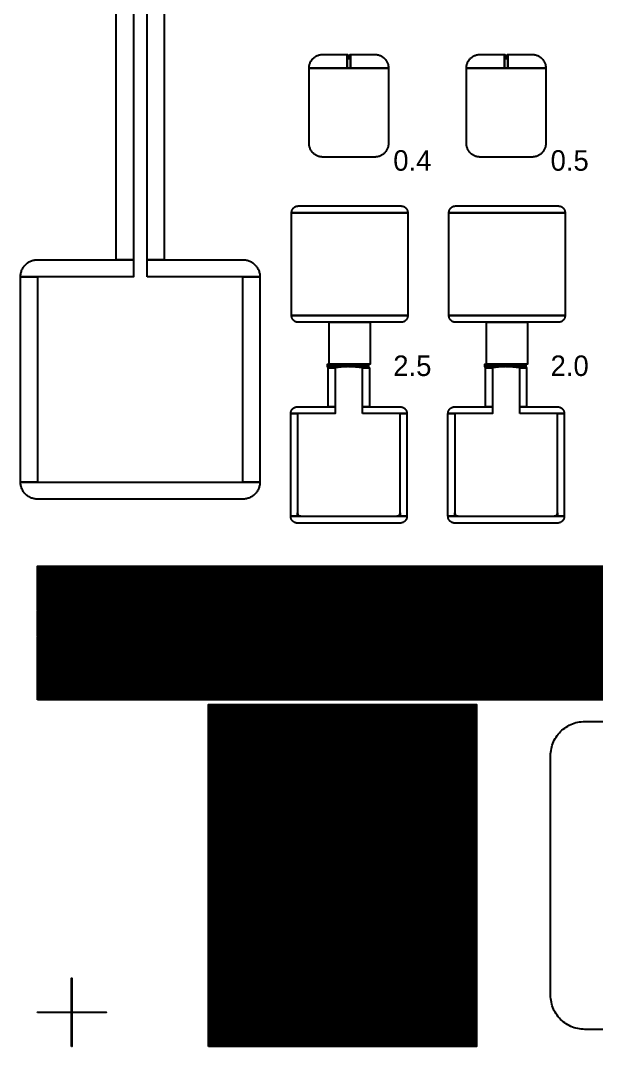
# Model space of a CAD drawing. Extents: x 450 to 6550, y 500 to 6500.
# Drawn here: x 450 to 2134, y 500 to 3499 of the extents above; entities that cross this region are included whole.
import ezdxf

# ---------------------------------------------------------------- set-up
doc = ezdxf.new("R2010")
doc.units = 0
doc.layers.add('BASEMETAL', color=3, linetype='CONTINUOUS')
doc.layers.add('MARKERS', color=7, linetype='CONTINUOUS')

msp = doc.modelspace()

# ---------------------------------------------------------------- linework, layer by layer
at = {"layer": 'BASEMETAL'}
for points in [[(730, 2800), (730, 4200), (780, 4200), (780, 2800)], [(820, 2800), (820, 4200), (870, 4200), (870, 2800)], [(1294, 3360), (1294.055, 3362.093), (1294.219, 3364.181), (1294.492, 3366.257), (1294.874, 3368.316), (1295.363, 3370.353), (1295.958, 3372.361), (1296.657, 3374.335), (1297.458, 3376.269), (1298.36, 3378.16), (1299.359, 3380), (1300.453, 3381.786), (1301.639, 3383.511), (1302.914, 3385.173), (1304.274, 3386.765), (1305.716, 3388.284), (1307.235, 3389.726), (1308.827, 3391.086), (1310.489, 3392.361), (1312.214, 3393.547), (1314, 3394.641), (1315.84, 3395.64), (1317.731, 3396.542), (1319.665, 3397.343), (1321.639, 3398.042), (1323.647, 3398.637), (1325.684, 3399.126), (1327.743, 3399.508), (1329.819, 3399.781), (1331.907, 3399.945), (1334, 3400), (1405, 3400), (1405, 3360)], [(1405, 3395.5), (1405, 3399.5), (1409.8, 3395.5)], [(1405, 3388.5), (1405, 3395.5), (1409.8, 3395.5), (1409.8, 3388.5)], [(1410.2, 3395.5), (1415, 3399.5), (1415, 3395.5)], [(1410.2, 3388.5), (1410.2, 3395.5), (1415, 3395.5), (1415, 3388.5)], [(1415, 3360), (1415, 3400), (1486, 3400), (1488.093, 3399.945), (1490.181, 3399.781), (1492.257, 3399.508), (1494.316, 3399.126), (1496.353, 3398.637), (1498.361, 3398.042), (1500.335, 3397.343), (1502.269, 3396.542), (1504.16, 3395.64), (1506, 3394.641), (1507.786, 3393.547), (1509.511, 3392.361), (1511.173, 3391.086), (1512.765, 3389.726), (1514.284, 3388.284), (1515.726, 3386.765), (1517.086, 3385.173), (1518.361, 3383.511), (1519.547, 3381.786), (1520.641, 3380), (1521.64, 3378.16), (1522.542, 3376.269), (1523.343, 3374.335), (1524.042, 3372.361), (1524.637, 3370.353), (1525.126, 3368.316), (1525.508, 3366.257), (1525.781, 3364.181), (1525.945, 3362.093), (1526, 3360)], [(1754, 3360), (1754.055, 3362.093), (1754.219, 3364.181), (1754.492, 3366.257), (1754.874, 3368.316), (1755.363, 3370.353), (1755.958, 3372.361), (1756.657, 3374.335), (1757.458, 3376.269), (1758.36, 3378.16), (1759.359, 3380), (1760.453, 3381.786), (1761.639, 3383.511), (1762.914, 3385.173), (1764.274, 3386.765), (1765.716, 3388.284), (1767.235, 3389.726), (1768.827, 3391.086), (1770.489, 3392.361), (1772.214, 3393.547), (1774, 3394.641), (1775.84, 3395.64), (1777.731, 3396.542), (1779.665, 3397.343), (1781.639, 3398.042), (1783.647, 3398.637), (1785.684, 3399.126), (1787.743, 3399.508), (1789.819, 3399.781), (1791.907, 3399.945), (1794, 3400), (1865, 3400), (1865, 3360)], [(1865, 3395.5), (1865, 3399.5), (1869.75, 3395.5)], [(1865, 3388.5), (1865, 3395.5), (1869.75, 3395.5), (1869.75, 3388.5)], [(1870.25, 3395.5), (1875, 3399.5), (1875, 3395.5)], [(1870.25, 3388.5), (1870.25, 3395.5), (1875, 3395.5), (1875, 3388.5)], [(1875, 3360), (1875, 3400), (1946, 3400), (1948.093, 3399.945), (1950.181, 3399.781), (1952.257, 3399.508), (1954.316, 3399.126), (1956.353, 3398.637), (1958.361, 3398.042), (1960.335, 3397.343), (1962.269, 3396.542), (1964.16, 3395.64), (1966, 3394.641), (1967.786, 3393.547), (1969.511, 3392.361), (1971.173, 3391.086), (1972.765, 3389.726), (1974.284, 3388.284), (1975.726, 3386.765), (1977.086, 3385.173), (1978.361, 3383.511), (1979.547, 3381.786), (1980.641, 3380), (1981.64, 3378.16), (1982.542, 3376.269), (1983.343, 3374.335), (1984.042, 3372.361), (1984.637, 3370.353), (1985.126, 3368.316), (1985.508, 3366.257), (1985.781, 3364.181), (1985.945, 3362.093), (1986, 3360)], [(1334, 3100), (1331.907, 3100.055), (1329.819, 3100.219), (1327.743, 3100.492), (1325.684, 3100.874), (1323.647, 3101.363), (1321.639, 3101.958), (1319.665, 3102.657), (1317.731, 3103.458), (1315.84, 3104.36), (1314, 3105.359), (1312.214, 3106.453), (1310.489, 3107.639), (1308.827, 3108.914), (1307.235, 3110.274), (1305.716, 3111.716), (1304.274, 3113.235), (1302.914, 3114.827), (1301.639, 3116.489), (1300.453, 3118.214), (1299.359, 3120), (1298.36, 3121.84), (1297.458, 3123.731), (1296.657, 3125.665), (1295.958, 3127.639), (1295.363, 3129.647), (1294.874, 3131.684), (1294.492, 3133.743), (1294.219, 3135.819), (1294.055, 3137.907), (1294, 3140), (1294, 3360), (1526, 3360), (1526, 3140), (1525.945, 3137.907), (1525.781, 3135.819), (1525.508, 3133.743), (1525.126, 3131.684), (1524.637, 3129.647), (1524.042, 3127.639), (1523.343, 3125.665), (1522.542, 3123.731), (1521.64, 3121.84), (1520.641, 3120), (1519.547, 3118.214), (1518.361, 3116.489), (1517.086, 3114.827), (1515.726, 3113.235), (1514.284, 3111.716), (1512.765, 3110.274), (1511.173, 3108.914), (1509.511, 3107.639), (1507.786, 3106.453), (1506, 3105.359), (1504.16, 3104.36), (1502.269, 3103.458), (1500.335, 3102.657), (1498.361, 3101.958), (1496.353, 3101.363), (1494.316, 3100.874), (1492.257, 3100.492), (1490.181, 3100.219), (1488.093, 3100.055), (1486, 3100)], [(1405, 3360), (1405, 3388.5), (1415, 3388.5), (1415, 3360)], [(1794, 3100), (1791.907, 3100.055), (1789.819, 3100.219), (1787.743, 3100.492), (1785.684, 3100.874), (1783.647, 3101.363), (1781.639, 3101.958), (1779.665, 3102.657), (1777.731, 3103.458), (1775.84, 3104.36), (1774, 3105.359), (1772.214, 3106.453), (1770.489, 3107.639), (1768.827, 3108.914), (1767.235, 3110.274), (1765.716, 3111.716), (1764.274, 3113.235), (1762.914, 3114.827), (1761.639, 3116.489), (1760.453, 3118.214), (1759.359, 3120), (1758.36, 3121.84), (1757.458, 3123.731), (1756.657, 3125.665), (1755.958, 3127.639), (1755.363, 3129.647), (1754.874, 3131.684), (1754.492, 3133.743), (1754.219, 3135.819), (1754.055, 3137.907), (1754, 3140), (1754, 3360), (1986, 3360), (1986, 3140), (1985.945, 3137.907), (1985.781, 3135.819), (1985.508, 3133.743), (1985.126, 3131.684), (1984.637, 3129.647), (1984.042, 3127.639), (1983.343, 3125.665), (1982.542, 3123.731), (1981.64, 3121.84), (1980.641, 3120), (1979.547, 3118.214), (1978.361, 3116.489), (1977.086, 3114.827), (1975.726, 3113.235), (1974.284, 3111.716), (1972.765, 3110.274), (1971.173, 3108.914), (1969.511, 3107.639), (1967.786, 3106.453), (1966, 3105.359), (1964.16, 3104.36), (1962.269, 3103.458), (1960.335, 3102.657), (1958.361, 3101.958), (1956.353, 3101.363), (1954.316, 3100.874), (1952.257, 3100.492), (1950.181, 3100.219), (1948.093, 3100.055), (1946, 3100)], [(1865, 3360), (1865, 3388.5), (1875, 3388.5), (1875, 3360)], [(1242.5, 2937), (1242.527, 2938.047), (1242.61, 2939.091), (1242.746, 2940.129), (1242.937, 2941.158), (1243.181, 2942.176), (1243.479, 2943.18), (1243.828, 2944.167), (1244.229, 2945.135), (1244.68, 2946.08), (1245.179, 2947), (1245.727, 2947.893), (1246.32, 2948.756), (1246.957, 2949.586), (1247.637, 2950.383), (1248.358, 2951.142), (1249.117, 2951.863), (1249.914, 2952.543), (1250.744, 2953.18), (1251.607, 2953.773), (1252.5, 2954.321), (1253.42, 2954.82), (1254.365, 2955.271), (1255.333, 2955.672), (1256.32, 2956.021), (1257.324, 2956.319), (1258.342, 2956.563), (1259.371, 2956.754), (1260.409, 2956.89), (1261.453, 2956.973), (1262.5, 2957), (1562.5, 2957), (1563.547, 2956.973), (1564.591, 2956.89), (1565.629, 2956.754), (1566.658, 2956.563), (1567.676, 2956.319), (1568.68, 2956.021), (1569.667, 2955.672), (1570.635, 2955.271), (1571.58, 2954.82), (1572.5, 2954.321), (1573.393, 2953.773), (1574.256, 2953.18), (1575.086, 2952.543), (1575.883, 2951.863), (1576.642, 2951.142), (1577.363, 2950.383), (1578.043, 2949.586), (1578.68, 2948.756), (1579.273, 2947.893), (1579.821, 2947), (1580.32, 2946.08), (1580.771, 2945.135), (1581.172, 2944.167), (1581.521, 2943.18), (1581.819, 2942.176), (1582.063, 2941.158), (1582.254, 2940.129), (1582.39, 2939.091), (1582.473, 2938.047), (1582.5, 2937)], [(1702.5, 2937), (1702.527, 2938.047), (1702.61, 2939.091), (1702.746, 2940.129), (1702.937, 2941.158), (1703.181, 2942.176), (1703.479, 2943.18), (1703.828, 2944.167), (1704.229, 2945.135), (1704.68, 2946.08), (1705.179, 2947), (1705.727, 2947.893), (1706.32, 2948.756), (1706.957, 2949.586), (1707.637, 2950.383), (1708.358, 2951.142), (1709.117, 2951.863), (1709.914, 2952.543), (1710.744, 2953.18), (1711.607, 2953.773), (1712.5, 2954.321), (1713.42, 2954.82), (1714.365, 2955.271), (1715.333, 2955.672), (1716.32, 2956.021), (1717.324, 2956.319), (1718.342, 2956.563), (1719.371, 2956.754), (1720.409, 2956.89), (1721.453, 2956.973), (1722.5, 2957), (2022.5, 2957), (2023.547, 2956.973), (2024.591, 2956.89), (2025.629, 2956.754), (2026.658, 2956.563), (2027.676, 2956.319), (2028.68, 2956.021), (2029.667, 2955.672), (2030.635, 2955.271), (2031.58, 2954.82), (2032.5, 2954.321), (2033.393, 2953.773), (2034.256, 2953.18), (2035.086, 2952.543), (2035.883, 2951.863), (2036.642, 2951.142), (2037.363, 2950.383), (2038.043, 2949.586), (2038.68, 2948.756), (2039.273, 2947.893), (2039.821, 2947), (2040.32, 2946.08), (2040.771, 2945.135), (2041.172, 2944.167), (2041.521, 2943.18), (2041.819, 2942.176), (2042.063, 2941.158), (2042.254, 2940.129), (2042.39, 2939.091), (2042.473, 2938.047), (2042.5, 2937)], [(1242.5, 2637), (1242.5, 2937), (1582.5, 2937), (1582.5, 2637)], [(1702.5, 2637), (1702.5, 2937), (2042.5, 2937), (2042.5, 2637)], [(450, 2750), (450.069, 2752.617), (450.274, 2755.226), (450.616, 2757.822), (451.093, 2760.396), (451.704, 2762.941), (452.447, 2765.451), (453.321, 2767.918), (454.323, 2770.337), (455.45, 2772.7), (456.699, 2775), (458.066, 2777.232), (459.549, 2779.389), (461.143, 2781.466), (462.843, 2783.457), (464.645, 2785.355), (466.543, 2787.157), (468.534, 2788.857), (470.611, 2790.451), (472.768, 2791.934), (475, 2793.301), (477.3, 2794.55), (479.663, 2795.677), (482.082, 2796.679), (484.549, 2797.553), (487.059, 2798.296), (489.604, 2798.907), (492.178, 2799.384), (494.774, 2799.726), (497.383, 2799.931), (500, 2800), (780, 2800), (780, 2750)], [(820, 2750), (820, 2800), (1100, 2800), (1102.617, 2799.931), (1105.226, 2799.726), (1107.822, 2799.384), (1110.396, 2798.907), (1112.941, 2798.296), (1115.451, 2797.553), (1117.918, 2796.679), (1120.337, 2795.677), (1122.7, 2794.55), (1125, 2793.301), (1127.232, 2791.934), (1129.389, 2790.451), (1131.466, 2788.857), (1133.457, 2787.157), (1135.355, 2785.355), (1137.157, 2783.457), (1138.857, 2781.466), (1140.451, 2779.389), (1141.934, 2777.232), (1143.301, 2775), (1144.55, 2772.7), (1145.677, 2770.337), (1146.679, 2767.918), (1147.553, 2765.451), (1148.296, 2762.941), (1148.907, 2760.396), (1149.384, 2757.822), (1149.726, 2755.226), (1149.931, 2752.617), (1150, 2750)], [(450, 2150), (450, 2750), (500, 2750), (500, 2150)], [(1100, 2150), (1100, 2750), (1150, 2750), (1150, 2150)], [(1262.5, 2617), (1261.453, 2617.027), (1260.409, 2617.11), (1259.371, 2617.246), (1258.342, 2617.437), (1257.324, 2617.681), (1256.32, 2617.979), (1255.333, 2618.328), (1254.365, 2618.729), (1253.42, 2619.18), (1252.5, 2619.679), (1251.607, 2620.227), (1250.744, 2620.82), (1249.914, 2621.457), (1249.117, 2622.137), (1248.358, 2622.858), (1247.637, 2623.617), (1246.957, 2624.414), (1246.32, 2625.244), (1245.727, 2626.107), (1245.179, 2627), (1244.68, 2627.92), (1244.229, 2628.865), (1243.828, 2629.833), (1243.479, 2630.82), (1243.181, 2631.824), (1242.937, 2632.842), (1242.746, 2633.871), (1242.61, 2634.909), (1242.527, 2635.953), (1242.5, 2637), (1582.5, 2637), (1582.473, 2635.953), (1582.39, 2634.909), (1582.254, 2633.871), (1582.063, 2632.842), (1581.819, 2631.824), (1581.521, 2630.82), (1581.172, 2629.833), (1580.771, 2628.865), (1580.32, 2627.92), (1579.821, 2627), (1579.273, 2626.107), (1578.68, 2625.244), (1578.043, 2624.414), (1577.363, 2623.617), (1576.642, 2622.858), (1575.883, 2622.137), (1575.086, 2621.457), (1574.256, 2620.82), (1573.393, 2620.227), (1572.5, 2619.679), (1571.58, 2619.18), (1570.635, 2618.729), (1569.667, 2618.328), (1568.68, 2617.979), (1567.676, 2617.681), (1566.658, 2617.437), (1565.629, 2617.246), (1564.591, 2617.11), (1563.547, 2617.027), (1562.5, 2617)], [(1352.5, 2495), (1352.5, 2617), (1472.5, 2617), (1472.5, 2495)], [(1722.5, 2617), (1721.453, 2617.027), (1720.409, 2617.11), (1719.371, 2617.246), (1718.342, 2617.437), (1717.324, 2617.681), (1716.32, 2617.979), (1715.333, 2618.328), (1714.365, 2618.729), (1713.42, 2619.18), (1712.5, 2619.679), (1711.607, 2620.227), (1710.744, 2620.82), (1709.914, 2621.457), (1709.117, 2622.137), (1708.358, 2622.858), (1707.637, 2623.617), (1706.957, 2624.414), (1706.32, 2625.244), (1705.727, 2626.107), (1705.179, 2627), (1704.68, 2627.92), (1704.229, 2628.865), (1703.828, 2629.833), (1703.479, 2630.82), (1703.181, 2631.824), (1702.937, 2632.842), (1702.746, 2633.871), (1702.61, 2634.909), (1702.527, 2635.953), (1702.5, 2637), (2042.5, 2637), (2042.473, 2635.953), (2042.39, 2634.909), (2042.254, 2633.871), (2042.063, 2632.842), (2041.819, 2631.824), (2041.521, 2630.82), (2041.172, 2629.833), (2040.771, 2628.865), (2040.32, 2627.92), (2039.821, 2627), (2039.273, 2626.107), (2038.68, 2625.244), (2038.043, 2624.414), (2037.363, 2623.617), (2036.642, 2622.858), (2035.883, 2622.137), (2035.086, 2621.457), (2034.256, 2620.82), (2033.393, 2620.227), (2032.5, 2619.679), (2031.58, 2619.18), (2030.635, 2618.729), (2029.667, 2618.328), (2028.68, 2617.979), (2027.676, 2617.681), (2026.658, 2617.437), (2025.629, 2617.246), (2024.591, 2617.11), (2023.547, 2617.027), (2022.5, 2617)], [(1812.5, 2495), (1812.5, 2617), (1932.5, 2617), (1932.5, 2495)], [(1347.5, 2488), (1347.5, 2495), (1406.25, 2495), (1406.25, 2488)], [(1408.75, 2488), (1408.75, 2495), (1467.5, 2495), (1467.5, 2488)], [(1807.5, 2488), (1807.5, 2495), (1866.5, 2495), (1866.5, 2488)], [(1868.5, 2488), (1868.5, 2495), (1927.5, 2495), (1927.5, 2488)], [(1350, 2484), (1347.5, 2488), (1406.25, 2488), (1370, 2484)], [(1350, 2370), (1350, 2484), (1370, 2484), (1370, 2370)], [(1450, 2484), (1408.75, 2488), (1467.5, 2488), (1470, 2484)], [(1450, 2370), (1450, 2484), (1470, 2484), (1470, 2370)], [(1810, 2484), (1807.5, 2488), (1866.5, 2488), (1830, 2484)], [(1810, 2370), (1810, 2484), (1830, 2484), (1830, 2370)], [(1910, 2484), (1868.5, 2488), (1927.5, 2488), (1930, 2484)], [(1910, 2370), (1910, 2484), (1930, 2484), (1930, 2370)], [(1240, 2350), (1240.027, 2351.047), (1240.11, 2352.091), (1240.246, 2353.129), (1240.437, 2354.158), (1240.681, 2355.176), (1240.979, 2356.18), (1241.328, 2357.167), (1241.729, 2358.135), (1242.18, 2359.08), (1242.679, 2360), (1243.227, 2360.893), (1243.82, 2361.756), (1244.457, 2362.586), (1245.137, 2363.383), (1245.858, 2364.142), (1246.617, 2364.863), (1247.414, 2365.543), (1248.244, 2366.18), (1249.107, 2366.773), (1250, 2367.321), (1250.92, 2367.82), (1251.865, 2368.271), (1252.833, 2368.672), (1253.82, 2369.021), (1254.824, 2369.319), (1255.842, 2369.563), (1256.871, 2369.754), (1257.909, 2369.89), (1258.953, 2369.973), (1260, 2370), (1370, 2370), (1370, 2350)], [(1450, 2350), (1450, 2370), (1560, 2370), (1561.047, 2369.973), (1562.091, 2369.89), (1563.129, 2369.754), (1564.158, 2369.563), (1565.176, 2369.319), (1566.18, 2369.021), (1567.167, 2368.672), (1568.135, 2368.271), (1569.08, 2367.82), (1570, 2367.321), (1570.893, 2366.773), (1571.756, 2366.18), (1572.586, 2365.543), (1573.383, 2364.863), (1574.142, 2364.142), (1574.863, 2363.383), (1575.543, 2362.586), (1576.18, 2361.756), (1576.773, 2360.893), (1577.321, 2360), (1577.82, 2359.08), (1578.271, 2358.135), (1578.672, 2357.167), (1579.021, 2356.18), (1579.319, 2355.176), (1579.563, 2354.158), (1579.754, 2353.129), (1579.89, 2352.091), (1579.973, 2351.047), (1580, 2350)], [(1700, 2350), (1700.027, 2351.047), (1700.11, 2352.091), (1700.246, 2353.129), (1700.437, 2354.158), (1700.681, 2355.176), (1700.979, 2356.18), (1701.328, 2357.167), (1701.729, 2358.135), (1702.18, 2359.08), (1702.679, 2360), (1703.227, 2360.893), (1703.82, 2361.756), (1704.457, 2362.586), (1705.137, 2363.383), (1705.858, 2364.142), (1706.617, 2364.863), (1707.414, 2365.543), (1708.244, 2366.18), (1709.107, 2366.773), (1710, 2367.321), (1710.92, 2367.82), (1711.865, 2368.271), (1712.833, 2368.672), (1713.82, 2369.021), (1714.824, 2369.319), (1715.842, 2369.563), (1716.871, 2369.754), (1717.909, 2369.89), (1718.953, 2369.973), (1720, 2370), (1830, 2370), (1830, 2350)], [(1910, 2350), (1910, 2370), (2020, 2370), (2021.047, 2369.973), (2022.091, 2369.89), (2023.129, 2369.754), (2024.158, 2369.563), (2025.176, 2369.319), (2026.18, 2369.021), (2027.167, 2368.672), (2028.135, 2368.271), (2029.08, 2367.82), (2030, 2367.321), (2030.893, 2366.773), (2031.756, 2366.18), (2032.586, 2365.543), (2033.383, 2364.863), (2034.142, 2364.142), (2034.863, 2363.383), (2035.543, 2362.586), (2036.18, 2361.756), (2036.773, 2360.893), (2037.321, 2360), (2037.82, 2359.08), (2038.271, 2358.135), (2038.672, 2357.167), (2039.021, 2356.18), (2039.319, 2355.176), (2039.563, 2354.158), (2039.754, 2353.129), (2039.89, 2352.091), (2039.973, 2351.047), (2040, 2350)], [(1240, 2050), (1240, 2350), (1260, 2350), (1260, 2050)], [(1560, 2050), (1560, 2350), (1580, 2350), (1580, 2050)], [(1700, 2050), (1700, 2350), (1720, 2350), (1720, 2050)], [(2020, 2050), (2020, 2350), (2040, 2350), (2040, 2050)], [(500, 2100), (497.383, 2100.069), (494.774, 2100.274), (492.178, 2100.616), (489.604, 2101.093), (487.059, 2101.704), (484.549, 2102.447), (482.082, 2103.321), (479.663, 2104.323), (477.3, 2105.45), (475, 2106.699), (472.768, 2108.066), (470.611, 2109.549), (468.534, 2111.143), (466.543, 2112.843), (464.645, 2114.645), (462.843, 2116.543), (461.143, 2118.534), (459.549, 2120.611), (458.066, 2122.768), (456.699, 2125), (455.45, 2127.3), (454.323, 2129.663), (453.321, 2132.082), (452.447, 2134.549), (451.704, 2137.059), (451.093, 2139.604), (450.616, 2142.178), (450.274, 2144.774), (450.069, 2147.383), (450, 2150), (1150, 2150), (1149.931, 2147.383), (1149.726, 2144.774), (1149.384, 2142.178), (1148.907, 2139.604), (1148.296, 2137.059), (1147.553, 2134.549), (1146.679, 2132.082), (1145.677, 2129.663), (1144.55, 2127.3), (1143.301, 2125), (1141.934, 2122.768), (1140.451, 2120.611), (1138.857, 2118.534), (1137.157, 2116.543), (1135.355, 2114.645), (1133.457, 2112.843), (1131.466, 2111.143), (1129.389, 2109.549), (1127.232, 2108.066), (1125, 2106.699), (1122.7, 2105.45), (1120.337, 2104.323), (1117.918, 2103.321), (1115.451, 2102.447), (1112.941, 2101.704), (1110.396, 2101.093), (1107.822, 2100.616), (1105.226, 2100.274), (1102.617, 2100.069), (1100, 2100)], [(1260, 2030), (1258.953, 2030.027), (1257.909, 2030.11), (1256.871, 2030.246), (1255.842, 2030.437), (1254.824, 2030.681), (1253.82, 2030.979), (1252.833, 2031.328), (1251.865, 2031.729), (1250.92, 2032.18), (1250, 2032.679), (1249.107, 2033.227), (1248.244, 2033.82), (1247.414, 2034.457), (1246.617, 2035.137), (1245.858, 2035.858), (1245.137, 2036.617), (1244.457, 2037.414), (1243.82, 2038.244), (1243.227, 2039.107), (1242.679, 2040), (1242.18, 2040.92), (1241.729, 2041.865), (1241.328, 2042.833), (1240.979, 2043.82), (1240.681, 2044.824), (1240.437, 2045.842), (1240.246, 2046.871), (1240.11, 2047.909), (1240.027, 2048.953), (1240, 2050), (1580, 2050), (1579.973, 2048.953), (1579.89, 2047.909), (1579.754, 2046.871), (1579.563, 2045.842), (1579.319, 2044.824), (1579.021, 2043.82), (1578.672, 2042.833), (1578.271, 2041.865), (1577.82, 2040.92), (1577.321, 2040), (1576.773, 2039.107), (1576.18, 2038.244), (1575.543, 2037.414), (1574.863, 2036.617), (1574.142, 2035.858), (1573.383, 2035.137), (1572.586, 2034.457), (1571.756, 2033.82), (1570.893, 2033.227), (1570, 2032.679), (1569.08, 2032.18), (1568.135, 2031.729), (1567.167, 2031.328), (1566.18, 2030.979), (1565.176, 2030.681), (1564.158, 2030.437), (1563.129, 2030.246), (1562.091, 2030.11), (1561.047, 2030.027), (1560, 2030)], [(1260, 2050), (1260, 2060), (1260.055, 2058.955), (1260.219, 2057.921), (1260.489, 2056.91), (1260.865, 2055.933), (1261.34, 2055), (1261.91, 2054.122), (1262.569, 2053.309), (1263.309, 2052.569), (1264.122, 2051.91), (1265, 2051.34), (1265.933, 2050.865), (1266.91, 2050.489), (1267.921, 2050.219), (1268.955, 2050.055), (1270, 2050)], [(1550, 2050), (1551.045, 2050.055), (1552.079, 2050.219), (1553.09, 2050.489), (1554.067, 2050.865), (1555, 2051.34), (1555.878, 2051.91), (1556.691, 2052.569), (1557.431, 2053.309), (1558.09, 2054.122), (1558.66, 2055), (1559.135, 2055.933), (1559.511, 2056.91), (1559.781, 2057.921), (1559.945, 2058.955), (1560, 2060), (1560, 2050)], [(1720, 2030), (1718.953, 2030.027), (1717.909, 2030.11), (1716.871, 2030.246), (1715.842, 2030.437), (1714.824, 2030.681), (1713.82, 2030.979), (1712.833, 2031.328), (1711.865, 2031.729), (1710.92, 2032.18), (1710, 2032.679), (1709.107, 2033.227), (1708.244, 2033.82), (1707.414, 2034.457), (1706.617, 2035.137), (1705.858, 2035.858), (1705.137, 2036.617), (1704.457, 2037.414), (1703.82, 2038.244), (1703.227, 2039.107), (1702.679, 2040), (1702.18, 2040.92), (1701.729, 2041.865), (1701.328, 2042.833), (1700.979, 2043.82), (1700.681, 2044.824), (1700.437, 2045.842), (1700.246, 2046.871), (1700.11, 2047.909), (1700.027, 2048.953), (1700, 2050), (2040, 2050), (2039.973, 2048.953), (2039.89, 2047.909), (2039.754, 2046.871), (2039.563, 2045.842), (2039.319, 2044.824), (2039.021, 2043.82), (2038.672, 2042.833), (2038.271, 2041.865), (2037.82, 2040.92), (2037.321, 2040), (2036.773, 2039.107), (2036.18, 2038.244), (2035.543, 2037.414), (2034.863, 2036.617), (2034.142, 2035.858), (2033.383, 2035.137), (2032.586, 2034.457), (2031.756, 2033.82), (2030.893, 2033.227), (2030, 2032.679), (2029.08, 2032.18), (2028.135, 2031.729), (2027.167, 2031.328), (2026.18, 2030.979), (2025.176, 2030.681), (2024.158, 2030.437), (2023.129, 2030.246), (2022.091, 2030.11), (2021.047, 2030.027), (2020, 2030)], [(1720, 2050), (1720, 2060), (1720.055, 2058.955), (1720.219, 2057.921), (1720.489, 2056.91), (1720.865, 2055.933), (1721.34, 2055), (1721.91, 2054.122), (1722.569, 2053.309), (1723.309, 2052.569), (1724.122, 2051.91), (1725, 2051.34), (1725.933, 2050.865), (1726.91, 2050.489), (1727.921, 2050.219), (1728.955, 2050.055), (1730, 2050)], [(2010, 2050), (2011.045, 2050.055), (2012.079, 2050.219), (2013.09, 2050.489), (2014.067, 2050.865), (2015, 2051.34), (2015.878, 2051.91), (2016.691, 2052.569), (2017.431, 2053.309), (2018.09, 2054.122), (2018.66, 2055), (2019.135, 2055.933), (2019.511, 2056.91), (2019.781, 2057.921), (2019.945, 2058.955), (2020, 2060), (2020, 2050)], [(500, 1900), (500, 1904.3), (6500, 1904.3), (6500, 1900)], [(500, 1897), (500, 1899), (6500, 1899), (6500, 1897)], [(500, 1894), (500, 1896.4), (6500, 1896.4), (6500, 1894)], [(500, 1891), (500, 1893), (6500, 1893), (6500, 1891)], [(500, 1886), (500, 1890.3), (6500, 1890.3), (6500, 1886)], [(500, 1883), (500, 1885), (6500, 1885), (6500, 1883)], [(500, 1880), (500, 1882.4), (6500, 1882.4), (6500, 1880)], [(500, 1877), (500, 1879), (6500, 1879), (6500, 1877)], [(500, 1872), (500, 1876.3), (6500, 1876.3), (6500, 1872)], [(500, 1869), (500, 1871), (6500, 1871), (6500, 1869)], [(500, 1866), (500, 1868.4), (6500, 1868.4), (6500, 1866)], [(500, 1863), (500, 1865), (6500, 1865), (6500, 1863)], [(500, 1858), (500, 1862.3), (6500, 1862.3), (6500, 1858)], [(500, 1855), (500, 1857), (6500, 1857), (6500, 1855)], [(500, 1852), (500, 1854.4), (6500, 1854.4), (6500, 1852)], [(500, 1849), (500, 1851), (6500, 1851), (6500, 1849)], [(500, 1844), (500, 1848.3), (6500, 1848.3), (6500, 1844)], [(500, 1841), (500, 1843), (6500, 1843), (6500, 1841)], [(500, 1838), (500, 1840.4), (6500, 1840.4), (6500, 1838)], [(500, 1835), (500, 1837), (6500, 1837), (6500, 1835)], [(500, 1830), (500, 1834.3), (6500, 1834.3), (6500, 1830)], [(500, 1827), (500, 1829), (6500, 1829), (6500, 1827)], [(500, 1824), (500, 1826.4), (6500, 1826.4), (6500, 1824)], [(500, 1821), (500, 1823), (6500, 1823), (6500, 1821)], [(500, 1816), (500, 1820.3), (6500, 1820.3), (6500, 1816)], [(500, 1813), (500, 1815), (6500, 1815), (6500, 1813)], [(500, 1810), (500, 1812.4), (6500, 1812.4), (6500, 1810)], [(500, 1807), (500, 1809), (6500, 1809), (6500, 1807)], [(500, 1802), (500, 1806.3), (6500, 1806.3), (6500, 1802)], [(500, 1799), (500, 1801), (6500, 1801), (6500, 1799)], [(500, 1796), (500, 1798.4), (6500, 1798.4), (6500, 1796)], [(500, 1793), (500, 1795), (6500, 1795), (6500, 1793)], [(500, 1788), (500, 1792.3), (6500, 1792.3), (6500, 1788)], [(500, 1785), (500, 1787), (6500, 1787), (6500, 1785)], [(500, 1782), (500, 1784.4), (6500, 1784.4), (6500, 1782)], [(500, 1779), (500, 1781), (6500, 1781), (6500, 1779)], [(500, 1774), (500, 1778.3), (6500, 1778.3), (6500, 1774)], [(500, 1771), (500, 1773), (6500, 1773), (6500, 1771)], [(500, 1768), (500, 1770.4), (6500, 1770.4), (6500, 1768)], [(500, 1765), (500, 1767), (6500, 1767), (6500, 1765)], [(500, 1760), (500, 1764.3), (6500, 1764.3), (6500, 1760)], [(500, 1757), (500, 1759), (6500, 1759), (6500, 1757)], [(500, 1754), (500, 1756.4), (6500, 1756.4), (6500, 1754)], [(500, 1751), (500, 1753), (6500, 1753), (6500, 1751)], [(500, 1746), (500, 1750.3), (6500, 1750.3), (6500, 1746)], [(500, 1743), (500, 1745), (6500, 1745), (6500, 1743)], [(500, 1740), (500, 1742.4), (6500, 1742.4), (6500, 1740)], [(500, 1737), (500, 1739), (6500, 1739), (6500, 1737)], [(500, 1732), (500, 1736.3), (6500, 1736.3), (6500, 1732)], [(500, 1729), (500, 1731), (6500, 1731), (6500, 1729)], [(500, 1726), (500, 1728.4), (6500, 1728.4), (6500, 1726)], [(500, 1723), (500, 1725), (6500, 1725), (6500, 1723)], [(500, 1718), (500, 1722.3), (6500, 1722.3), (6500, 1718)], [(500, 1715), (500, 1717), (6500, 1717), (6500, 1715)], [(500, 1712), (500, 1714.4), (6500, 1714.4), (6500, 1712)], [(500, 1709), (500, 1711), (6500, 1711), (6500, 1709)], [(500, 1704), (500, 1708.3), (6500, 1708.3), (6500, 1704)], [(500, 1701), (500, 1703), (6500, 1703), (6500, 1701)], [(500, 1698), (500, 1700.4), (6500, 1700.4), (6500, 1698)], [(500, 1695), (500, 1697), (6500, 1697), (6500, 1695)], [(500, 1690), (500, 1694.3), (6500, 1694.3), (6500, 1690)], [(500, 1687), (500, 1689), (6500, 1689), (6500, 1687)], [(500, 1684), (500, 1686.4), (6500, 1686.4), (6500, 1684)], [(500, 1681), (500, 1683), (6500, 1683), (6500, 1681)], [(500, 1676), (500, 1680.3), (6500, 1680.3), (6500, 1676)], [(500, 1673), (500, 1675), (6500, 1675), (6500, 1673)], [(500, 1670), (500, 1672.4), (6500, 1672.4), (6500, 1670)], [(500, 1667), (500, 1669), (6500, 1669), (6500, 1667)], [(500, 1662), (500, 1666.3), (6500, 1666.3), (6500, 1662)], [(500, 1659), (500, 1661), (6500, 1661), (6500, 1659)], [(500, 1656), (500, 1658.4), (6500, 1658.4), (6500, 1656)], [(500, 1653), (500, 1655), (6500, 1655), (6500, 1653)], [(500, 1648), (500, 1652.3), (6500, 1652.3), (6500, 1648)], [(500, 1645), (500, 1647), (6500, 1647), (6500, 1645)], [(500, 1642), (500, 1644.4), (6500, 1644.4), (6500, 1642)], [(500, 1639), (500, 1641), (6500, 1641), (6500, 1639)], [(500, 1634), (500, 1638.3), (6500, 1638.3), (6500, 1634)], [(500, 1631), (500, 1633), (6500, 1633), (6500, 1631)], [(500, 1628), (500, 1630.4), (6500, 1630.4), (6500, 1628)], [(500, 1625), (500, 1627), (6500, 1627), (6500, 1625)], [(500, 1620), (500, 1624.3), (6500, 1624.3), (6500, 1620)], [(500, 1617), (500, 1619), (6500, 1619), (6500, 1617)], [(500, 1614), (500, 1616.4), (6500, 1616.4), (6500, 1614)], [(500, 1611), (500, 1613), (6500, 1613), (6500, 1611)], [(500, 1606), (500, 1610.3), (6500, 1610.3), (6500, 1606)], [(500, 1603), (500, 1605), (6500, 1605), (6500, 1603)], [(500, 1600), (500, 1602.4), (6500, 1602.4), (6500, 1600)], [(500, 1597), (500, 1599), (6500, 1599), (6500, 1597)], [(500, 1592), (500, 1596.3), (6500, 1596.3), (6500, 1592)], [(500, 1589), (500, 1591), (6500, 1591), (6500, 1589)], [(500, 1586), (500, 1588.4), (6500, 1588.4), (6500, 1586)], [(500, 1583), (500, 1585), (6500, 1585), (6500, 1583)], [(500, 1578), (500, 1582.3), (6500, 1582.3), (6500, 1578)], [(500, 1575), (500, 1577), (6500, 1577), (6500, 1575)], [(500, 1572), (500, 1574.4), (6500, 1574.4), (6500, 1572)], [(500, 1569), (500, 1571), (6500, 1571), (6500, 1569)], [(500, 1564), (500, 1568.3), (6500, 1568.3), (6500, 1564)], [(500, 1561), (500, 1563), (6500, 1563), (6500, 1561)], [(500, 1558), (500, 1560.4), (6500, 1560.4), (6500, 1558)], [(500, 1555), (500, 1557), (6500, 1557), (6500, 1555)], [(500, 1550), (500, 1554.3), (6500, 1554.3), (6500, 1550)], [(500, 1547), (500, 1549), (6500, 1549), (6500, 1547)], [(500, 1544), (500, 1546.4), (6500, 1546.4), (6500, 1544)], [(500, 1541), (500, 1543), (6500, 1543), (6500, 1541)], [(500, 1536), (500, 1540.3), (6500, 1540.3), (6500, 1536)], [(500, 1533), (500, 1535), (6500, 1535), (6500, 1533)], [(500, 1530), (500, 1532.4), (6500, 1532.4), (6500, 1530)], [(500, 1527), (500, 1529), (6500, 1529), (6500, 1527)], [(500, 1522), (500, 1526.3), (6500, 1526.3), (6500, 1522)], [(500, 1519), (500, 1521), (6500, 1521), (6500, 1519)], [(500, 1516), (500, 1518.4), (6500, 1518.4), (6500, 1516)], [(500, 1513), (500, 1515), (6500, 1515), (6500, 1513)], [(1000, 500), (1000, 1500), (1002, 1500), (1002, 500)], [(1003, 500), (1003, 1500), (1005.4, 1500), (1005.4, 500)], [(1006, 500), (1006, 1500), (1008, 1500), (1008, 500)], [(1009, 500), (1009, 1500), (1013.3, 1500), (1013.3, 500)], [(1014, 500), (1014, 1500), (1016, 1500), (1016, 500)], [(1017, 500), (1017, 1500), (1019.4, 1500), (1019.4, 500)], [(1020, 500), (1020, 1500), (1022, 1500), (1022, 500)], [(1023, 500), (1023, 1500), (1027.3, 1500), (1027.3, 500)], [(1028, 500), (1028, 1500), (1030, 1500), (1030, 500)], [(1031, 500), (1031, 1500), (1033.4, 1500), (1033.4, 500)], [(1034, 500), (1034, 1500), (1036, 1500), (1036, 500)], [(1037, 500), (1037, 1500), (1041.3, 1500), (1041.3, 500)], [(1042, 500), (1042, 1500), (1044, 1500), (1044, 500)], [(1045, 500), (1045, 1500), (1047.4, 1500), (1047.4, 500)], [(1048, 500), (1048, 1500), (1050, 1500), (1050, 500)], [(1051, 500), (1051, 1500), (1055.3, 1500), (1055.3, 500)], [(1056, 500), (1056, 1500), (1058, 1500), (1058, 500)], [(1059, 500), (1059, 1500), (1061.4, 1500), (1061.4, 500)], [(1062, 500), (1062, 1500), (1064, 1500), (1064, 500)], [(1065, 500), (1065, 1500), (1069.3, 1500), (1069.3, 500)], [(1070, 500), (1070, 1500), (1072, 1500), (1072, 500)], [(1073, 500), (1073, 1500), (1075.4, 1500), (1075.4, 500)], [(1076, 500), (1076, 1500), (1078, 1500), (1078, 500)], [(1079, 500), (1079, 1500), (1083.3, 1500), (1083.3, 500)], [(1084, 500), (1084, 1500), (1086, 1500), (1086, 500)], [(1087, 500), (1087, 1500), (1089.4, 1500), (1089.4, 500)], [(1090, 500), (1090, 1500), (1092, 1500), (1092, 500)], [(1093, 500), (1093, 1500), (1097.3, 1500), (1097.3, 500)], [(1098, 500), (1098, 1500), (1100, 1500), (1100, 500)], [(1101, 500), (1101, 1500), (1103.4, 1500), (1103.4, 500)], [(1104, 500), (1104, 1500), (1106, 1500), (1106, 500)], [(1107, 500), (1107, 1500), (1111.3, 1500), (1111.3, 500)], [(1112, 500), (1112, 1500), (1114, 1500), (1114, 500)], [(1115, 500), (1115, 1500), (1117.4, 1500), (1117.4, 500)], [(1118, 500), (1118, 1500), (1120, 1500), (1120, 500)], [(1121, 500), (1121, 1500), (1125.3, 1500), (1125.3, 500)], [(1126, 500), (1126, 1500), (1128, 1500), (1128, 500)], [(1129, 500), (1129, 1500), (1131.4, 1500), (1131.4, 500)], [(1132, 500), (1132, 1500), (1134, 1500), (1134, 500)], [(1135, 500), (1135, 1500), (1139.3, 1500), (1139.3, 500)], [(1140, 500), (1140, 1500), (1142, 1500), (1142, 500)], [(1143, 500), (1143, 1500), (1145.4, 1500), (1145.4, 500)], [(1146, 500), (1146, 1500), (1148, 1500), (1148, 500)], [(1149, 500), (1149, 1500), (1153.3, 1500), (1153.3, 500)], [(1154, 500), (1154, 1500), (1156, 1500), (1156, 500)], [(1157, 500), (1157, 1500), (1159.4, 1500), (1159.4, 500)], [(1160, 500), (1160, 1500), (1162, 1500), (1162, 500)], [(1163, 500), (1163, 1500), (1167.3, 1500), (1167.3, 500)], [(1168, 500), (1168, 1500), (1170, 1500), (1170, 500)], [(1171, 500), (1171, 1500), (1173.4, 1500), (1173.4, 500)], [(1174, 500), (1174, 1500), (1176, 1500), (1176, 500)], [(1177, 500), (1177, 1500), (1181.3, 1500), (1181.3, 500)], [(1182, 500), (1182, 1500), (1184, 1500), (1184, 500)], [(1185, 500), (1185, 1500), (1187.4, 1500), (1187.4, 500)], [(1188, 500), (1188, 1500), (1190, 1500), (1190, 500)], [(1191, 500), (1191, 1500), (1195.3, 1500), (1195.3, 500)], [(1196, 500), (1196, 1500), (1198, 1500), (1198, 500)], [(1199, 500), (1199, 1500), (1201.4, 1500), (1201.4, 500)], [(1202, 500), (1202, 1500), (1204, 1500), (1204, 500)], [(1205, 500), (1205, 1500), (1209.3, 1500), (1209.3, 500)], [(1210, 500), (1210, 1500), (1212, 1500), (1212, 500)], [(1213, 500), (1213, 1500), (1215.4, 1500), (1215.4, 500)], [(1216, 500), (1216, 1500), (1218, 1500), (1218, 500)], [(1219, 500), (1219, 1500), (1223.3, 1500), (1223.3, 500)], [(1224, 500), (1224, 1500), (1226, 1500), (1226, 500)], [(1227, 500), (1227, 1500), (1229.4, 1500), (1229.4, 500)], [(1230, 500), (1230, 1500), (1232, 1500), (1232, 500)], [(1233, 500), (1233, 1500), (1237.3, 1500), (1237.3, 500)], [(1238, 500), (1238, 1500), (1240, 1500), (1240, 500)], [(1241, 500), (1241, 1500), (1243.4, 1500), (1243.4, 500)], [(1244, 500), (1244, 1500), (1246, 1500), (1246, 500)], [(1247, 500), (1247, 1500), (1251.3, 1500), (1251.3, 500)], [(1252, 500), (1252, 1500), (1254, 1500), (1254, 500)], [(1255, 500), (1255, 1500), (1257.4, 1500), (1257.4, 500)], [(1258, 500), (1258, 1500), (1260, 1500), (1260, 500)], [(1261, 500), (1261, 1500), (1265.3, 1500), (1265.3, 500)], [(1266, 500), (1266, 1500), (1268, 1500), (1268, 500)], [(1269, 500), (1269, 1500), (1271.4, 1500), (1271.4, 500)], [(1272, 500), (1272, 1500), (1274, 1500), (1274, 500)], [(1275, 500), (1275, 1500), (1279.3, 1500), (1279.3, 500)], [(1280, 500), (1280, 1500), (1282, 1500), (1282, 500)], [(1283, 500), (1283, 1500), (1285.4, 1500), (1285.4, 500)], [(1286, 500), (1286, 1500), (1288, 1500), (1288, 500)], [(1289, 500), (1289, 1500), (1293.3, 1500), (1293.3, 500)], [(1294, 500), (1294, 1500), (1296, 1500), (1296, 500)], [(1297, 500), (1297, 1500), (1299.4, 1500), (1299.4, 500)], [(1300, 500), (1300, 1500), (1302, 1500), (1302, 500)], [(1303, 500), (1303, 1500), (1307.3, 1500), (1307.3, 500)], [(1308, 500), (1308, 1500), (1310, 1500), (1310, 500)], [(1311, 500), (1311, 1500), (1313.4, 1500), (1313.4, 500)], [(1314, 500), (1314, 1500), (1316, 1500), (1316, 500)], [(1317, 500), (1317, 1500), (1321.3, 1500), (1321.3, 500)], [(1322, 500), (1322, 1500), (1324, 1500), (1324, 500)], [(1325, 500), (1325, 1500), (1327.4, 1500), (1327.4, 500)], [(1328, 500), (1328, 1500), (1330, 1500), (1330, 500)], [(1331, 500), (1331, 1500), (1335.3, 1500), (1335.3, 500)], [(1336, 500), (1336, 1500), (1338, 1500), (1338, 500)], [(1339, 500), (1339, 1500), (1341.4, 1500), (1341.4, 500)], [(1342, 500), (1342, 1500), (1344, 1500), (1344, 500)], [(1345, 500), (1345, 1500), (1349.3, 1500), (1349.3, 500)], [(1350, 500), (1350, 1500), (1352, 1500), (1352, 500)], [(1353, 500), (1353, 1500), (1355.4, 1500), (1355.4, 500)], [(1356, 500), (1356, 1500), (1358, 1500), (1358, 500)], [(1359, 500), (1359, 1500), (1363.3, 1500), (1363.3, 500)], [(1364, 500), (1364, 1500), (1366, 1500), (1366, 500)], [(1367, 500), (1367, 1500), (1369.4, 1500), (1369.4, 500)], [(1370, 500), (1370, 1500), (1372, 1500), (1372, 500)], [(1373, 500), (1373, 1500), (1377.3, 1500), (1377.3, 500)], [(1378, 500), (1378, 1500), (1380, 1500), (1380, 500)], [(1381, 500), (1381, 1500), (1383.4, 1500), (1383.4, 500)], [(1384, 500), (1384, 1500), (1386, 1500), (1386, 500)], [(1387, 500), (1387, 1500), (1391.3, 1500), (1391.3, 500)], [(1392, 500), (1392, 1500), (1394, 1500), (1394, 500)], [(1395, 500), (1395, 1500), (1397.4, 1500), (1397.4, 500)], [(1398, 500), (1398, 1500), (1400, 1500), (1400, 500)], [(1401, 500), (1401, 1500), (1405.3, 1500), (1405.3, 500)], [(1406, 500), (1406, 1500), (1408, 1500), (1408, 500)], [(1409, 500), (1409, 1500), (1411.4, 1500), (1411.4, 500)], [(1412, 500), (1412, 1500), (1414, 1500), (1414, 500)], [(1415, 500), (1415, 1500), (1419.3, 1500), (1419.3, 500)], [(1420, 500), (1420, 1500), (1422, 1500), (1422, 500)], [(1423, 500), (1423, 1500), (1425.4, 1500), (1425.4, 500)], [(1426, 500), (1426, 1500), (1428, 1500), (1428, 500)], [(1429, 500), (1429, 1500), (1433.3, 1500), (1433.3, 500)], [(1434, 500), (1434, 1500), (1436, 1500), (1436, 500)], [(1437, 500), (1437, 1500), (1439.4, 1500), (1439.4, 500)], [(1440, 500), (1440, 1500), (1442, 1500), (1442, 500)], [(1443, 500), (1443, 1500), (1447.3, 1500), (1447.3, 500)], [(1448, 500), (1448, 1500), (1450, 1500), (1450, 500)], [(1451, 500), (1451, 1500), (1453.4, 1500), (1453.4, 500)], [(1454, 500), (1454, 1500), (1456, 1500), (1456, 500)], [(1457, 500), (1457, 1500), (1461.3, 1500), (1461.3, 500)], [(1462, 500), (1462, 1500), (1464, 1500), (1464, 500)], [(1465, 500), (1465, 1500), (1467.4, 1500), (1467.4, 500)], [(1468, 500), (1468, 1500), (1470, 1500), (1470, 500)], [(1471, 500), (1471, 1500), (1475.3, 1500), (1475.3, 500)], [(1476, 500), (1476, 1500), (1478, 1500), (1478, 500)], [(1479, 500), (1479, 1500), (1481.4, 1500), (1481.4, 500)], [(1482, 500), (1482, 1500), (1484, 1500), (1484, 500)], [(1485, 500), (1485, 1500), (1489.3, 1500), (1489.3, 500)], [(1490, 500), (1490, 1500), (1492, 1500), (1492, 500)], [(1493, 500), (1493, 1500), (1495.4, 1500), (1495.4, 500)], [(1496, 500), (1496, 1500), (1498, 1500), (1498, 500)], [(1499, 500), (1499, 1500), (1503.3, 1500), (1503.3, 500)], [(1504, 500), (1504, 1500), (1506, 1500), (1506, 500)], [(1507, 500), (1507, 1500), (1509.4, 1500), (1509.4, 500)], [(1510, 500), (1510, 1500), (1512, 1500), (1512, 500)], [(1513, 500), (1513, 1500), (1517.3, 1500), (1517.3, 500)], [(1518, 500), (1518, 1500), (1520, 1500), (1520, 500)], [(1521, 500), (1521, 1500), (1523.4, 1500), (1523.4, 500)], [(1524, 500), (1524, 1500), (1526, 1500), (1526, 500)], [(1527, 500), (1527, 1500), (1531.3, 1500), (1531.3, 500)], [(1532, 500), (1532, 1500), (1534, 1500), (1534, 500)], [(1535, 500), (1535, 1500), (1537.4, 1500), (1537.4, 500)], [(1538, 500), (1538, 1500), (1540, 1500), (1540, 500)], [(1541, 500), (1541, 1500), (1545.3, 1500), (1545.3, 500)], [(1546, 500), (1546, 1500), (1548, 1500), (1548, 500)], [(1549, 500), (1549, 1500), (1551.4, 1500), (1551.4, 500)], [(1552, 500), (1552, 1500), (1554, 1500), (1554, 500)], [(1555, 500), (1555, 1500), (1559.3, 1500), (1559.3, 500)], [(1560, 500), (1560, 1500), (1562, 1500), (1562, 500)], [(1563, 500), (1563, 1500), (1565.4, 1500), (1565.4, 500)], [(1566, 500), (1566, 1500), (1568, 1500), (1568, 500)], [(1569, 500), (1569, 1500), (1573.3, 1500), (1573.3, 500)], [(1574, 500), (1574, 1500), (1576, 1500), (1576, 500)], [(1577, 500), (1577, 1500), (1579.4, 1500), (1579.4, 500)], [(1580, 500), (1580, 1500), (1582, 1500), (1582, 500)], [(1583, 500), (1583, 1500), (1587.3, 1500), (1587.3, 500)], [(1588, 500), (1588, 1500), (1590, 1500), (1590, 500)], [(1591, 500), (1591, 1500), (1593.4, 1500), (1593.4, 500)], [(1594, 500), (1594, 1500), (1596, 1500), (1596, 500)], [(1597, 500), (1597, 1500), (1601.3, 1500), (1601.3, 500)], [(1602, 500), (1602, 1500), (1604, 1500), (1604, 500)], [(1605, 500), (1605, 1500), (1607.4, 1500), (1607.4, 500)], [(1608, 500), (1608, 1500), (1610, 1500), (1610, 500)], [(1611, 500), (1611, 1500), (1615.3, 1500), (1615.3, 500)], [(1616, 500), (1616, 1500), (1618, 1500), (1618, 500)], [(1619, 500), (1619, 1500), (1621.4, 1500), (1621.4, 500)], [(1622, 500), (1622, 1500), (1624, 1500), (1624, 500)], [(1625, 500), (1625, 1500), (1629.3, 1500), (1629.3, 500)], [(1630, 500), (1630, 1500), (1632, 1500), (1632, 500)], [(1633, 500), (1633, 1500), (1635.4, 1500), (1635.4, 500)], [(1636, 500), (1636, 1500), (1638, 1500), (1638, 500)], [(1639, 500), (1639, 1500), (1643.3, 1500), (1643.3, 500)], [(1644, 500), (1644, 1500), (1646, 1500), (1646, 500)], [(1647, 500), (1647, 1500), (1649.4, 1500), (1649.4, 500)], [(1650, 500), (1650, 1500), (1652, 1500), (1652, 500)], [(1653, 500), (1653, 1500), (1657.3, 1500), (1657.3, 500)], [(1658, 500), (1658, 1500), (1660, 1500), (1660, 500)], [(1661, 500), (1661, 1500), (1663.4, 1500), (1663.4, 500)], [(1664, 500), (1664, 1500), (1666, 1500), (1666, 500)], [(1667, 500), (1667, 1500), (1671.3, 1500), (1671.3, 500)], [(1672, 500), (1672, 1500), (1674, 1500), (1674, 500)], [(1675, 500), (1675, 1500), (1677.4, 1500), (1677.4, 500)], [(1678, 500), (1678, 1500), (1680, 1500), (1680, 500)], [(1681, 500), (1681, 1500), (1685.3, 1500), (1685.3, 500)], [(1686, 500), (1686, 1500), (1688, 1500), (1688, 500)], [(1689, 500), (1689, 1500), (1691.4, 1500), (1691.4, 500)], [(1692, 500), (1692, 1500), (1694, 1500), (1694, 500)], [(1695, 500), (1695, 1500), (1699.3, 1500), (1699.3, 500)], [(1700, 500), (1700, 1500), (1702, 1500), (1702, 500)], [(1703, 500), (1703, 1500), (1705.4, 1500), (1705.4, 500)], [(1706, 500), (1706, 1500), (1708, 1500), (1708, 500)], [(1709, 500), (1709, 1500), (1713.3, 1500), (1713.3, 500)], [(1714, 500), (1714, 1500), (1716, 1500), (1716, 500)], [(1717, 500), (1717, 1500), (1719.4, 1500), (1719.4, 500)], [(1720, 500), (1720, 1500), (1722, 1500), (1722, 500)], [(1723, 500), (1723, 1500), (1727.3, 1500), (1727.3, 500)], [(1728, 500), (1728, 1500), (1730, 1500), (1730, 500)], [(1731, 500), (1731, 1500), (1733.4, 1500), (1733.4, 500)], [(1734, 500), (1734, 1500), (1736, 1500), (1736, 500)], [(1737, 500), (1737, 1500), (1741.3, 1500), (1741.3, 500)], [(1742, 500), (1742, 1500), (1744, 1500), (1744, 500)], [(1745, 500), (1745, 1500), (1747.4, 1500), (1747.4, 500)], [(1748, 500), (1748, 1500), (1750, 1500), (1750, 500)], [(1751, 500), (1751, 1500), (1755.3, 1500), (1755.3, 500)], [(1756, 500), (1756, 1500), (1758, 1500), (1758, 500)], [(1759, 500), (1759, 1500), (1761.4, 1500), (1761.4, 500)], [(1762, 500), (1762, 1500), (1764, 1500), (1764, 500)], [(1765, 500), (1765, 1500), (1769.3, 1500), (1769.3, 500)], [(1770, 500), (1770, 1500), (1772, 1500), (1772, 500)], [(1773, 500), (1773, 1500), (1775.4, 1500), (1775.4, 500)], [(1776, 500), (1776, 1500), (1778, 1500), (1778, 500)], [(1779, 500), (1779, 1500), (1783.3, 1500), (1783.3, 500)]]:
    msp.add_lwpolyline(points, close=True, dxfattribs=at)
msp.add_lwpolyline([(2300, 550), (2100, 550), (2094.766, 550.137), (2089.547, 550.548), (2084.357, 551.231), (2079.209, 552.185), (2074.118, 553.407), (2069.098, 554.894), (2064.163, 556.642), (2059.326, 558.645), (2054.601, 560.899), (2050, 563.397), (2045.536, 566.133), (2041.221, 569.098), (2037.068, 572.285), (2033.087, 575.686), (2029.289, 579.289), (2025.686, 583.087), (2022.285, 587.068), (2019.098, 591.221), (2016.133, 595.536), (2013.397, 600), (2010.899, 604.601), (2008.645, 609.326), (2006.642, 614.163), (2004.894, 619.098), (2003.407, 624.118), (2002.185, 629.209), (2001.231, 634.357), (2000.548, 639.547), (2000.137, 644.766), (2000, 650), (2000, 1350), (2000.137, 1355.234), (2000.548, 1360.453), (2001.231, 1365.643), (2002.185, 1370.791), (2003.407, 1375.882), (2004.894, 1380.902), (2006.642, 1385.837), (2008.645, 1390.674), (2010.899, 1395.399), (2013.397, 1400), (2016.133, 1404.464), (2019.098, 1408.779), (2022.285, 1412.932), (2025.686, 1416.913), (2029.289, 1420.711), (2033.087, 1424.314), (2037.068, 1427.715), (2041.221, 1430.902), (2045.536, 1433.867), (2050, 1436.603), (2054.601, 1439.101), (2059.326, 1441.355), (2064.163, 1443.358), (2069.098, 1445.106), (2074.118, 1446.593), (2079.209, 1447.815), (2084.357, 1448.769), (2089.547, 1449.452), (2094.766, 1449.863), (2100, 1450), (2300, 1450)], dxfattribs=at)
at = {"layer": 'MARKERS'}
for points in [[(599.5, 600.5), (599.5, 700), (600.5, 700), (600.5, 600.5)], [(500, 599.5), (500, 600.5), (700, 600.5), (700, 599.5)], [(599.5, 500), (599.5, 599.5), (600.5, 599.5), (600.5, 500)]]:
    msp.add_lwpolyline(points, close=True, dxfattribs=at)

# ---------------------------------------------------------------- texts
for s, p in [('0.4', (1540, 3060)), ('0.5', (2000, 3060)), ('2.5', (1540, 2460)), ('2.0', (2000, 2460))]:
    msp.add_text(s, height=60, dxfattribs=at).set_placement(p)

doc.saveas('drawing.dxf')
